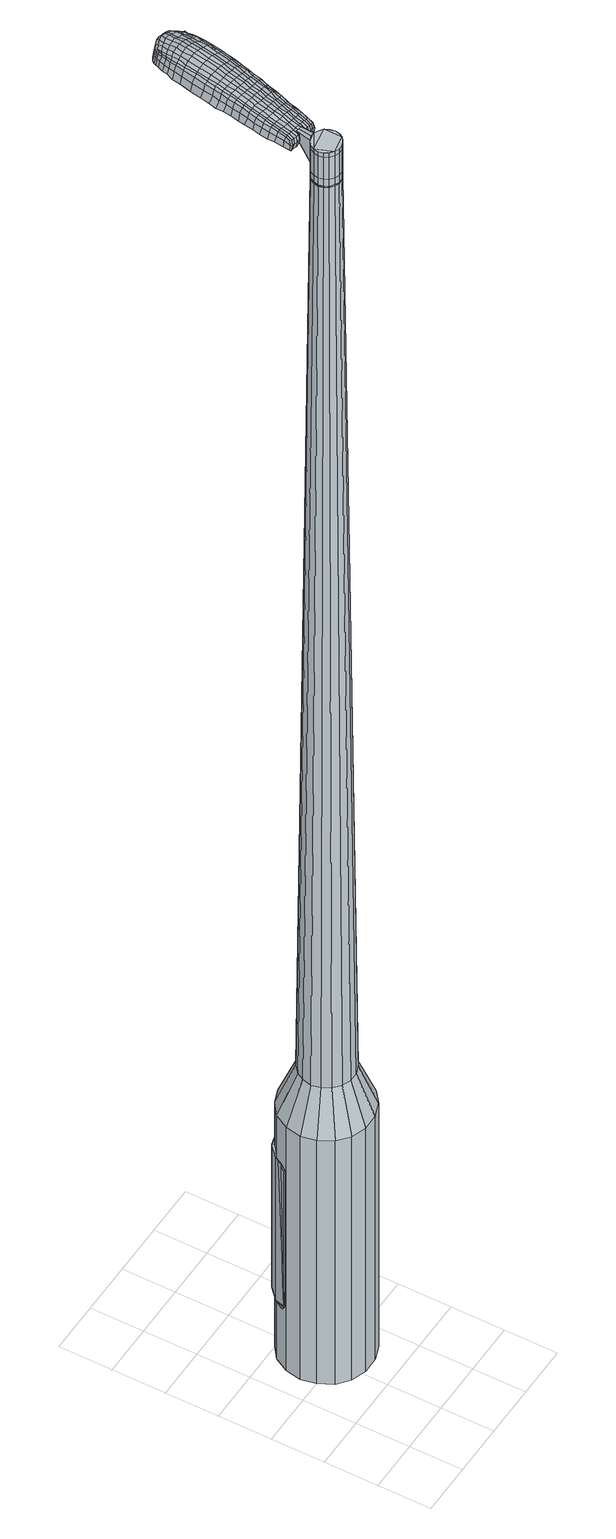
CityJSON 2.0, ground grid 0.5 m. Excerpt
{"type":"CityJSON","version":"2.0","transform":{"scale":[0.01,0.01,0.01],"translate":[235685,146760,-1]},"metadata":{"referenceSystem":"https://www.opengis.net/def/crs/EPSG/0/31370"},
"CityObjects":{
"object1":{"type":"GenericCityObject","attributes":{"cluster":646,"mean_distance_to_centroid":0.338,"new_centroid_x":235685.63,"new_centroid_y":146761.12,"mean_distance_to_camera":7.79,"H1":8.52,"H2":6.51,"Z_final":113.46,"cluster2":-1,"proj_x":235686.6,"proj_y":146761.3,"id_line":88695,"bearing_l":169.84,"distance":0.99,"orientation":"right","G_obj":79.84},"geometry":[{"type":"MultiSurface","lod":"2","boundaries":[[[0,1,2,3]],[[1,4,5,2]],[[4,6,7,5]],[[6,8,9,7]],[[8,10,11,9]],[[10,12,13,11]],[[12,14,15,13]],[[14,16,17,15]],[[16,18,19,17]],[[18,20,21,19]],[[20,22,23,21]],[[22,24,25,23]],[[24,26,27,25]],[[26,28,29,27]],[[28,30,31,29]],[[30,32,33,31]],[[32,34,35,33]],[[34,0,3,35]],[[36,37,38,39]],[[38,40,41,42]],[[41,43,42]],[[42,44,45,46]],[[45,47,46]],[[46,48,49,50]],[[49,51,50]],[[42,46,50,38]],[[50,52,39,38]],[[53,36,39]],[[2,5,7,35]],[[7,9,11,15]],[[11,13,15]],[[15,17,19,23]],[[19,21,23]],[[23,25,27,31]],[[27,29,31]],[[15,23,31,7]],[[31,33,35,7]],[[3,2,35]],[[1,0,54,55]],[[0,34,56,54]],[[34,32,57,56]],[[32,30,58,57]],[[30,28,59,58]],[[28,26,60,59]],[[26,24,61,60]],[[24,22,62,61]],[[22,20,63,62]],[[20,18,64,63]],[[18,16,65,64]],[[16,14,66,65]],[[14,12,67,66]],[[12,10,68,67]],[[10,8,69,68]],[[8,6,70,69]],[[6,4,71,70]],[[4,1,55,71]],[[55,54,72,73]],[[54,56,74,72]],[[56,57,75,74]],[[57,58,76,75]],[[58,59,77,76]],[[59,60,78,77]],[[60,61,79,78]],[[61,62,80,79]],[[62,63,81,80]],[[63,64,82,81]],[[64,65,83,82]],[[65,66,84,83]],[[66,67,85,84]],[[67,68,86,85]],[[68,69,87,86]],[[69,70,88,87]],[[70,71,89,88]],[[71,55,73,89]],[[90,91,92,93]],[[94,95,91,90]],[[96,97,95,94]],[[98,99,97,96]],[[100,101,99,98]],[[102,103,101,100]],[[104,105,103,102]],[[106,107,105,104]],[[81,108,107,106]],[[109,110,108,81]],[[111,112,110,109]],[[84,113,112,111]],[[114,115,113,84]],[[86,116,115,114]],[[117,118,116,86]],[[88,119,118,117]],[[120,121,119,88]],[[93,92,121,120]],[[122,123,124,125]],[[126,122,125,127]],[[128,126,127,129]],[[130,128,129,131]],[[132,130,131,133]],[[134,132,133,135]],[[136,134,135,137]],[[138,136,137,139]],[[140,138,139,141]],[[142,140,141,143]],[[144,142,143,145]],[[146,144,145,147]],[[148,146,147,149]],[[150,148,149,151]],[[152,150,151,153]],[[154,152,153,155]],[[73,72,90,93]],[[72,74,94,90]],[[74,75,96,94]],[[75,76,98,96]],[[76,77,100,98]],[[77,78,102,100]],[[78,79,104,102]],[[79,80,106,104]],[[80,81,106]],[[82,109,81]],[[82,83,111,109]],[[83,84,111]],[[85,114,84]],[[85,86,114]],[[87,117,86]],[[87,88,117]],[[89,120,88]],[[89,73,93,120]],[[156,157,92,91]],[[157,158,121,92]],[[158,119,121]],[[159,118,119]],[[159,116,118]],[[160,115,116]],[[160,113,115]],[[161,112,113]],[[161,162,110,112]],[[162,108,110]],[[163,107,108]],[[163,164,105,107]],[[164,165,103,105]],[[165,166,101,103]],[[166,167,99,101]],[[167,168,97,99]],[[168,169,95,97]],[[169,156,91,95]],[[39,52,154,170]],[[157,156,171,155]],[[53,39,170,123]],[[156,169,124,171]],[[36,53,123,122]],[[169,168,125,124]],[[37,36,122,126]],[[168,167,127,125]],[[38,37,126,128]],[[167,166,129,127]],[[40,38,128,130]],[[166,165,131,129]],[[41,40,130,132]],[[165,164,133,131]],[[43,41,132,134]],[[164,163,135,133]],[[42,43,134,136]],[[163,108,137,135]],[[44,42,136,138]],[[108,162,139,137]],[[45,44,138,140]],[[162,161,141,139]],[[47,45,140,142]],[[161,113,143,141]],[[46,47,142,144]],[[113,160,145,143]],[[48,46,144,146]],[[160,116,147,145]],[[49,48,146,148]],[[116,159,149,147]],[[51,49,148,150]],[[159,119,151,149]],[[50,51,150,152]],[[119,158,153,151]],[[52,50,152,154]],[[158,157,155,153]],[[154,155,172,173]],[[155,171,174,172]],[[171,124,175,174]],[[124,123,176,175]],[[123,170,177,176]],[[170,154,173,177]],[[178,179,180,181]],[[182,178,181,183]],[[178,182,184,185]],[[179,178,185,186]],[[187,188,189,190]],[[191,187,190,192]],[[187,191,193,194]],[[188,187,194,195]],[[196,197,198,199]],[[200,196,199,201]],[[196,200,202,203]],[[197,196,203,204]],[[205,206,207,208]],[[209,205,208,210]],[[205,209,211,212]],[[206,205,212,213]],[[214,215,216,217]],[[218,214,217,219]],[[214,218,220,221]],[[215,214,221,222]],[[223,224,225,226]],[[227,223,226,228]],[[223,227,229,230]],[[224,223,230,231]],[[232,233,234,235]],[[224,232,235,225]],[[232,224,231,236]],[[233,232,236,237]],[[238,239,240,241]],[[233,238,241,234]],[[238,233,237,242]],[[239,238,242,243]],[[244,182,183,245]],[[239,244,245,240]],[[244,239,243,246]],[[182,244,246,184]],[[247,248,249,250]],[[251,247,250,252]],[[247,251,253,254]],[[248,247,254,255]],[[256,257,258,259]],[[248,256,259,249]],[[256,248,255,260]],[[257,256,260,261]],[[262,263,264,265]],[[257,262,265,258]],[[262,257,261,266]],[[263,262,266,267]],[[268,269,270,271]],[[263,268,271,264]],[[268,263,267,272]],[[269,268,272,273]],[[274,179,186,275]],[[269,274,275,270]],[[274,269,273,276]],[[179,274,276,180]],[[277,278,279,280]],[[281,277,280,282]],[[277,281,283,284]],[[278,277,284,285]],[[286,287,288,289]],[[278,286,289,279]],[[286,278,285,290]],[[287,286,290,291]],[[292,293,294,295]],[[287,292,295,288]],[[292,287,291,296]],[[293,292,296,297]],[[298,191,192,299]],[[293,298,299,294]],[[298,293,297,300]],[[191,298,300,193]],[[301,302,303,304]],[[305,301,304,306]],[[301,305,307,308]],[[302,301,308,309]],[[310,311,312,313]],[[302,310,313,303]],[[310,302,309,314]],[[311,310,314,315]],[[316,317,318,319]],[[311,316,319,312]],[[316,311,315,320]],[[317,316,320,321]],[[322,323,324,325]],[[317,322,325,318]],[[322,317,321,326]],[[323,322,326,327]],[[328,188,195,329]],[[323,328,329,324]],[[328,323,327,330]],[[188,328,330,189]],[[331,217,216,332]],[[333,331,332,334]],[[331,333,335,336]],[[217,331,336,219]],[[337,333,334,338]],[[339,337,338,340]],[[337,339,341,342]],[[333,337,342,335]],[[343,339,340,344]],[[345,343,344,346]],[[343,345,347,348]],[[339,343,348,341]],[[349,345,346,350]],[[351,349,350,352]],[[349,351,353,354]],[[345,349,354,347]],[[355,351,352,356]],[[206,355,356,207]],[[355,206,213,357]],[[351,355,357,353]],[[358,359,204,203]],[[360,358,203,202]],[[358,360,361,362]],[[359,358,362,363]],[[364,365,363,362]],[[366,364,362,361]],[[364,366,367,368]],[[365,364,368,369]],[[370,371,369,368]],[[372,370,368,367]],[[370,372,373,374]],[[371,370,374,375]],[[376,377,375,374]],[[378,376,374,373]],[[376,378,211,209]],[[377,376,209,210]],[[379,380,381,382]],[[281,379,382,283]],[[379,281,282,383]],[[380,379,383,384]],[[385,200,201,386]],[[380,385,386,381]],[[385,380,384,387]],[[200,385,387,202]],[[388,389,390,391]],[[227,388,391,229]],[[388,227,228,392]],[[389,388,392,393]],[[394,395,396,397]],[[389,394,397,390]],[[394,389,393,398]],[[395,394,398,399]],[[400,197,204,401]],[[395,400,401,396]],[[400,395,399,402]],[[197,400,402,198]],[[403,404,405,406]],[[185,403,406,186]],[[403,185,184,407]],[[404,403,407,408]],[[409,410,411,412]],[[404,409,412,405]],[[409,404,408,413]],[[410,409,413,414]],[[415,208,207,416]],[[410,415,416,411]],[[415,410,414,417]],[[208,415,417,210]],[[418,419,420,421]],[[190,418,421,192]],[[418,190,189,422]],[[419,418,422,423]],[[424,212,211,425]],[[419,424,425,420]],[[424,419,423,426]],[[212,424,426,213]],[[427,428,429,430]],[[305,427,430,307]],[[427,305,306,431]],[[428,427,431,432]],[[433,218,219,434]],[[428,433,434,429]],[[433,428,432,435]],[[218,433,435,220]],[[436,437,438,439]],[[251,436,439,253]],[[436,251,252,440]],[[437,436,440,441]],[[442,443,444,445]],[[437,442,445,438]],[[442,437,441,446]],[[443,442,446,447]],[[448,215,222,449]],[[443,448,449,444]],[[448,443,447,450]],[[215,448,450,216]],[[451,452,441,440]],[[250,451,440,252]],[[451,250,249,453]],[[452,451,453,454]],[[455,456,447,446]],[[452,455,446,441]],[[455,452,454,457]],[[456,455,457,458]],[[459,332,216,450]],[[456,459,450,447]],[[459,456,458,460]],[[332,459,460,334]],[[461,462,463,464]],[[308,461,464,309]],[[461,308,307,430]],[[462,461,430,429]],[[465,336,335,466]],[[462,465,466,463]],[[465,462,429,434]],[[336,465,434,219]],[[467,468,454,453]],[[259,467,453,249]],[[467,259,258,469]],[[468,467,469,470]],[[471,472,458,457]],[[468,471,457,454]],[[471,468,470,473]],[[472,471,473,474]],[[475,338,334,460]],[[472,475,460,458]],[[475,472,474,476]],[[338,475,476,340]],[[477,478,479,480]],[[314,477,480,315]],[[477,314,309,464]],[[478,477,464,463]],[[481,342,341,482]],[[478,481,482,479]],[[481,478,463,466]],[[342,481,466,335]],[[483,484,470,469]],[[265,483,469,258]],[[483,265,264,485]],[[484,483,485,486]],[[487,488,474,473]],[[484,487,473,470]],[[487,484,486,489]],[[488,487,489,490]],[[491,344,340,476]],[[488,491,476,474]],[[491,488,490,492]],[[344,491,492,346]],[[493,494,495,496]],[[320,493,496,321]],[[493,320,315,480]],[[494,493,480,479]],[[497,348,347,498]],[[494,497,498,495]],[[497,494,479,482]],[[348,497,482,341]],[[499,500,486,485]],[[271,499,485,264]],[[499,271,270,501]],[[500,499,501,502]],[[503,504,490,489]],[[500,503,489,486]],[[503,500,502,505]],[[504,503,505,506]],[[507,350,346,492]],[[504,507,492,490]],[[507,504,506,508]],[[350,507,508,352]],[[509,510,511,512]],[[326,509,512,327]],[[509,326,321,496]],[[510,509,496,495]],[[513,354,353,514]],[[510,513,514,511]],[[513,510,495,498]],[[354,513,498,347]],[[515,516,502,501]],[[275,515,501,270]],[[515,275,186,406]],[[516,515,406,405]],[[517,518,506,505]],[[516,517,505,502]],[[517,516,405,412]],[[518,517,412,411]],[[519,356,352,508]],[[518,519,508,506]],[[519,518,411,416]],[[356,519,416,207]],[[520,521,423,422]],[[330,520,422,189]],[[520,330,327,512]],[[521,520,512,511]],[[522,357,213,426]],[[521,522,426,423]],[[522,521,511,514]],[[357,522,514,353]],[[523,524,384,383]],[[280,523,383,282]],[[523,280,279,525]],[[524,523,525,526]],[[527,360,202,387]],[[524,527,387,384]],[[527,524,526,528]],[[360,527,528,361]],[[529,530,531,532]],[[230,529,532,231]],[[529,230,229,391]],[[530,529,391,390]],[[533,534,535,536]],[[530,533,536,531]],[[533,530,390,397]],[[534,533,397,396]],[[537,359,363,538]],[[534,537,538,535]],[[537,534,396,401]],[[359,537,401,204]],[[539,540,526,525]],[[289,539,525,279]],[[539,289,288,541]],[[540,539,541,542]],[[543,366,361,528]],[[540,543,528,526]],[[543,540,542,544]],[[366,543,544,367]],[[545,546,547,548]],[[236,545,548,237]],[[545,236,231,532]],[[546,545,532,531]],[[549,550,551,552]],[[546,549,552,547]],[[549,546,531,536]],[[550,549,536,535]],[[553,365,369,554]],[[550,553,554,551]],[[553,550,535,538]],[[365,553,538,363]],[[555,556,542,541]],[[295,555,541,288]],[[555,295,294,557]],[[556,555,557,558]],[[559,372,367,544]],[[556,559,544,542]],[[559,556,558,560]],[[372,559,560,373]],[[561,562,563,564]],[[242,561,564,243]],[[561,242,237,548]],[[562,561,548,547]],[[565,566,567,568]],[[562,565,568,563]],[[565,562,547,552]],[[566,565,552,551]],[[569,371,375,570]],[[566,569,570,567]],[[569,566,551,554]],[[371,569,554,369]],[[571,572,558,557]],[[299,571,557,294]],[[571,299,192,421]],[[572,571,421,420]],[[573,378,373,560]],[[572,573,560,558]],[[573,572,420,425]],[[378,573,425,211]],[[574,575,408,407]],[[246,574,407,184]],[[574,246,243,564]],[[575,574,564,563]],[[576,577,414,413]],[[575,576,413,408]],[[576,575,563,568]],[[577,576,568,567]],[[578,377,210,417]],[[577,578,417,414]],[[578,577,567,570]],[[377,578,570,375]],[[579,580,581,582]],[[582,581,583,584]],[[585,583,581,586]],[[586,581,580,587]],[[588,589,590,591]],[[591,590,592,593]],[[594,592,590,595]],[[595,590,589,596]],[[597,598,599,600]],[[600,599,601,602]],[[603,601,599,604]],[[604,599,598,605]],[[606,607,608,609]],[[609,608,610,611]],[[612,610,608,613]],[[613,608,607,614]],[[615,616,617,618]],[[618,617,619,620]],[[621,619,617,622]],[[622,617,616,623]],[[624,625,626,627]],[[627,626,628,629]],[[630,628,626,631]],[[631,626,625,632]],[[633,634,635,636]],[[636,635,625,624]],[[632,625,635,637]],[[637,635,634,638]],[[639,640,641,642]],[[642,641,634,633]],[[638,634,641,643]],[[643,641,640,644]],[[584,583,645,646]],[[646,645,640,639]],[[644,640,645,647]],[[647,645,583,585]],[[648,649,650,651]],[[651,650,652,653]],[[654,652,650,655]],[[655,650,649,656]],[[657,658,659,660]],[[660,659,649,648]],[[656,649,659,661]],[[661,659,658,662]],[[663,664,665,666]],[[666,665,658,657]],[[662,658,665,667]],[[667,665,664,668]],[[669,670,671,672]],[[672,671,664,663]],[[668,664,671,673]],[[673,671,670,674]],[[587,580,675,676]],[[676,675,670,669]],[[674,670,675,677]],[[677,675,580,579]],[[678,679,680,681]],[[681,680,682,683]],[[684,682,680,685]],[[685,680,679,686]],[[687,688,689,690]],[[690,689,679,678]],[[686,679,689,691]],[[691,689,688,692]],[[693,694,695,696]],[[696,695,688,687]],[[692,688,695,697]],[[697,695,694,698]],[[593,592,699,700]],[[700,699,694,693]],[[698,694,699,701]],[[701,699,592,594]],[[702,703,704,705]],[[705,704,706,707]],[[708,706,704,709]],[[709,704,703,710]],[[711,712,713,714]],[[714,713,703,702]],[[710,703,713,715]],[[715,713,712,716]],[[717,718,719,720]],[[720,719,712,711]],[[716,712,719,721]],[[721,719,718,722]],[[723,724,725,726]],[[726,725,718,717]],[[722,718,725,727]],[[727,725,724,728]],[[596,589,729,730]],[[730,729,724,723]],[[728,724,729,731]],[[731,729,589,588]],[[615,618,732,733]],[[733,732,734,735]],[[736,734,732,737]],[[737,732,618,620]],[[735,734,738,739]],[[739,738,740,741]],[[742,740,738,743]],[[743,738,734,736]],[[741,740,744,745]],[[745,744,746,747]],[[748,746,744,749]],[[749,744,740,742]],[[747,746,750,751]],[[751,750,752,753]],[[754,752,750,755]],[[755,750,746,748]],[[753,752,756,757]],[[757,756,607,606]],[[614,607,756,758]],[[758,756,752,754]],[[605,759,760,604]],[[604,760,761,603]],[[762,761,760,763]],[[763,760,759,764]],[[764,765,766,763]],[[763,766,767,762]],[[768,767,766,769]],[[769,766,765,770]],[[770,771,772,769]],[[769,772,773,768]],[[774,773,772,775]],[[775,772,771,776]],[[776,777,778,775]],[[775,778,779,774]],[[612,779,778,610]],[[610,778,777,611]],[[780,781,782,783]],[[783,782,682,684]],[[683,682,782,784]],[[784,782,781,785]],[[602,601,786,787]],[[787,786,781,780]],[[785,781,786,788]],[[788,786,601,603]],[[789,790,791,792]],[[792,791,628,630]],[[629,628,791,793]],[[793,791,790,794]],[[795,796,797,798]],[[798,797,790,789]],[[794,790,797,799]],[[799,797,796,800]],[[605,598,801,802]],[[802,801,796,795]],[[800,796,801,803]],[[803,801,598,597]],[[804,805,806,807]],[[807,806,586,587]],[[585,586,806,808]],[[808,806,805,809]],[[810,811,812,813]],[[813,812,805,804]],[[809,805,812,814]],[[814,812,811,815]],[[606,609,816,817]],[[817,816,811,810]],[[815,811,816,818]],[[818,816,609,611]],[[819,820,821,822]],[[822,821,591,593]],[[588,591,821,823]],[[823,821,820,824]],[[612,613,825,826]],[[826,825,820,819]],[[824,820,825,827]],[[827,825,613,614]],[[828,829,830,831]],[[831,830,706,708]],[[707,706,830,832]],[[832,830,829,833]],[[620,619,834,835]],[[835,834,829,828]],[[833,829,834,836]],[[836,834,619,621]],[[837,838,652,839]],[[839,652,654]],[[653,652,840]],[[652,838,840]],[[841,842,843,844]],[[844,843,838,837]],[[840,838,843,845]],[[845,843,842,846]],[[623,616,847,848]],[[848,847,842,841]],[[846,842,847,849]],[[849,847,616,615]],[[850,851,840]],[[840,851,651,653]],[[648,651,851,852]],[[852,851,850,853]],[[846,854,855,845]],[[845,855,850,840]],[[853,850,855,856]],[[856,855,854,857]],[[615,733,858,849]],[[849,858,854,846]],[[857,854,858,859]],[[859,858,733,735]],[[860,861,862,863]],[[863,862,709,710]],[[708,709,862,831]],[[831,862,861,828]],[[736,737,864,865]],[[865,864,861,860]],[[828,861,864,835]],[[835,864,737,620]],[[853,866,867,852]],[[852,867,660,648]],[[657,660,867,868]],[[868,867,866,869]],[[857,870,871,856]],[[856,871,866,853]],[[869,866,871,872]],[[872,871,870,873]],[[735,739,874,859]],[[859,874,870,857]],[[873,870,874,875]],[[875,874,739,741]],[[876,877,878,879]],[[879,878,715,716]],[[710,715,878,863]],[[863,878,877,860]],[[742,743,880,881]],[[881,880,877,876]],[[860,877,880,865]],[[865,880,743,736]],[[869,882,883,868]],[[868,883,666,657]],[[663,666,883,884]],[[884,883,882,885]],[[873,886,887,872]],[[872,887,882,869]],[[885,882,887,888]],[[888,887,886,889]],[[741,745,890,875]],[[875,890,886,873]],[[889,886,890,891]],[[891,890,745,747]],[[892,893,894,895]],[[895,894,721,722]],[[716,721,894,879]],[[879,894,893,876]],[[748,749,896,897]],[[897,896,893,892]],[[876,893,896,881]],[[881,896,749,742]],[[885,898,899,884]],[[884,899,672,663]],[[669,672,899,900]],[[900,899,898,901]],[[889,902,903,888]],[[888,903,898,885]],[[901,898,903,904]],[[904,903,902,905]],[[747,751,906,891]],[[891,906,902,889]],[[905,902,906,907]],[[907,906,751,753]],[[908,909,910,911]],[[911,910,727,728]],[[722,727,910,895]],[[895,910,909,892]],[[754,755,912,913]],[[913,912,909,908]],[[892,909,912,897]],[[897,912,755,748]],[[901,914,915,900]],[[900,915,676,669]],[[587,676,915,807]],[[807,915,914,804]],[[905,916,917,904]],[[904,917,914,901]],[[804,914,917,813]],[[813,917,916,810]],[[753,757,918,907]],[[907,918,916,905]],[[810,916,918,817]],[[817,918,757,606]],[[824,919,920,823]],[[823,920,731,588]],[[728,731,920,911]],[[911,920,919,908]],[[614,758,921,827]],[[827,921,919,824]],[[908,919,921,913]],[[913,921,758,754]],[[785,922,923,784]],[[784,923,681,683]],[[678,681,923,924]],[[924,923,922,925]],[[603,761,926,788]],[[788,926,922,785]],[[925,922,926,927]],[[927,926,761,762]],[[928,929,930,931]],[[931,930,631,632]],[[630,631,930,792]],[[792,930,929,789]],[[932,933,934,935]],[[935,934,929,928]],[[789,929,934,798]],[[798,934,933,795]],[[764,759,936,937]],[[937,936,933,932]],[[795,933,936,802]],[[802,936,759,605]],[[925,938,939,924]],[[924,939,690,678]],[[687,690,939,940]],[[940,939,938,941]],[[762,767,942,927]],[[927,942,938,925]],[[941,938,942,943]],[[943,942,767,768]],[[944,945,946,947]],[[947,946,637,638]],[[632,637,946,931]],[[931,946,945,928]],[[948,949,950,951]],[[951,950,945,944]],[[928,945,950,935]],[[935,950,949,932]],[[770,765,952,953]],[[953,952,949,948]],[[932,949,952,937]],[[937,952,765,764]],[[941,954,955,940]],[[940,955,696,687]],[[693,696,955,956]],[[956,955,954,957]],[[768,773,958,943]],[[943,958,954,941]],[[957,954,958,959]],[[959,958,773,774]],[[960,961,962,963]],[[963,962,643,644]],[[638,643,962,947]],[[947,962,961,944]],[[964,965,966,967]],[[967,966,961,960]],[[944,961,966,951]],[[951,966,965,948]],[[776,771,968,969]],[[969,968,965,964]],[[948,965,968,953]],[[953,968,771,770]],[[957,970,971,956]],[[956,971,700,693]],[[593,700,971,822]],[[822,971,970,819]],[[774,779,972,959]],[[959,972,970,957]],[[819,970,972,826]],[[826,972,779,612]],[[809,973,974,808]],[[808,974,647,585]],[[644,647,974,963]],[[963,974,973,960]],[[815,975,976,814]],[[814,976,973,809]],[[960,973,976,967]],[[967,976,975,964]],[[611,777,977,818]],[[818,977,975,815]],[[964,975,977,969]],[[969,977,777,776]],[[579,582,181,180]],[[582,584,183,181]],[[594,595,194,193]],[[595,596,195,194]],[[597,600,199,198]],[[600,602,201,199]],[[621,622,221,220]],[[622,623,222,221]],[[624,627,226,225]],[[627,629,228,226]],[[633,636,235,234]],[[636,624,225,235]],[[639,642,241,240]],[[642,633,234,241]],[[584,646,245,183]],[[646,639,240,245]],[[654,655,254,253]],[[655,656,255,254]],[[656,661,260,255]],[[661,662,261,260]],[[662,667,266,261]],[[667,668,267,266]],[[668,673,272,267]],[[673,674,273,272]],[[674,677,276,273]],[[677,579,180,276]],[[684,685,284,283]],[[685,686,285,284]],[[686,691,290,285]],[[691,692,291,290]],[[692,697,296,291]],[[697,698,297,296]],[[698,701,300,297]],[[701,594,193,300]],[[702,705,304,303]],[[705,707,306,304]],[[711,714,313,312]],[[714,702,303,313]],[[717,720,319,318]],[[720,711,312,319]],[[723,726,325,324]],[[726,717,318,325]],[[596,730,329,195]],[[730,723,324,329]],[[780,783,382,381]],[[783,684,283,382]],[[602,787,386,201]],[[787,780,381,386]],[[629,793,392,228]],[[793,794,393,392]],[[794,799,398,393]],[[799,800,399,398]],[[800,803,402,399]],[[803,597,198,402]],[[707,832,431,306]],[[832,833,432,431]],[[833,836,435,432]],[[836,621,220,435]],[[837,839,439,438]],[[839,654,253,439]],[[841,844,445,444]],[[844,837,438,445]],[[623,848,449,222]],[[848,841,444,449]],[[978,979,980,981]],[[982,983,981,980]],[[984,985,986,987]],[[988,989,990,991]],[[979,992,993,980]],[[994,982,980,993]],[[995,984,987,996]],[[997,998,989,988]],[[992,999,1000,993]],[[1000,1001,994,993]],[[1002,995,996,1003]],[[1004,998,997,1005]],[[999,1006,1007,1000]],[[1007,1008,1001,1000]],[[1009,1002,1003,1010]],[[1011,1004,1005,1012]],[[1013,1014,1015,1016]],[[1017,1018,1014,1013]],[[1017,1019,1020,1018]],[[1019,1021,1022,1020]],[[1023,1024,1025,1026]],[[1027,1028,1024,1023]],[[1029,1030,1028,1027]],[[1031,1032,1030,1029]],[[1026,1015,1014,1023]],[[1023,1014,1018,1027]],[[1018,1020,1029,1027]],[[1020,1022,1031,1029]],[[987,986,983,982]],[[996,987,982,994]],[[1001,1003,996,994]],[[1008,1010,1003,1001]],[[988,991,985,984]],[[997,988,984,995]],[[1005,997,995,1002]],[[1012,1005,1002,1009]],[[989,1013,1016,990]],[[998,1017,1013,989]],[[1019,1017,998,1004]],[[1021,1019,1004,1011]],[[1033,1034,1035,1036]],[[1035,1037,1038,1039]],[[1035,1039,1040,1041]],[[1035,1041,1036]],[[1042,1033,1036,1043]],[[1044,1043,1036,1045]],[[1046,1045,1036]],[[1047,1035,1034,1048]],[[1049,1047,1048,1050]],[[1051,1049,1050,1052]],[[1053,1051,1052,1054]],[[1055,1053,1054,1056]],[[1056,1057,1058,1059]],[[1056,1059,1060,1061]],[[1056,1061,1062,1063]],[[1062,1064,1065,1066]],[[1062,1066,1067,1068]],[[1062,1068,1063]],[[1056,1063,1055]],[[1069,1070,1034,1033]],[[1071,1072,1037,1035]],[[1073,1074,1046,1036]],[[1070,1075,1048,1034]],[[1076,1071,1035,1047]],[[1075,1077,1050,1048]],[[1078,1076,1047,1049]],[[1077,1079,1052,1050]],[[1080,1078,1049,1051]],[[1079,1081,1054,1052]],[[1082,1080,1051,1053]],[[1081,1083,1056,1054]],[[1084,1082,1053,1055]],[[1083,1085,1057,1056]],[[1086,1087,1064,1062]],[[1088,1084,1055,1063]],[[1058,1057,1085,1089]],[[1059,1058,1089,1090]],[[1060,1059,1090,1091]],[[1061,1060,1091,1092]],[[1062,1061,1092,1086]],[[1093,1069,1033,1042]],[[1094,1093,1042,1043]],[[1095,1094,1043,1044]],[[1096,1095,1044,1045]],[[1074,1096,1045,1046]],[[1038,1037,1072,1097]],[[1065,1064,1087,1098]],[[1039,1038,1097,1099]],[[1040,1039,1099,1100]],[[1041,1040,1100,1101]],[[1036,1041,1101,1073]],[[1066,1065,1098,1102]],[[1067,1066,1102,1103]],[[1068,1067,1103,1104]],[[1063,1068,1104,1088]]]}]}
},
"vertices":[
[69,156,384],[83,151,384],[83,151,96],[69,156,96],[94,141,384],[94,141,96],[101,129,384],[101,129,96],[104,114,384],[104,114,96],[101,100,384],[101,100,96],[94,87,384],[94,87,96],[83,78,384],[83,78,96],[69,73,384],[69,73,96],[54,73,384],[54,73,96],[40,78,384],[40,78,96],[29,87,384],[29,87,96],[22,100,384],[22,100,96],[19,114,384],[19,114,96],[22,129,384],[22,129,96],[29,142,384],[29,142,96],[41,151,384],[41,151,96],[54,156,384],[54,156,96],[55,126,1524],[51,123,1524],[49,119,1524],[64,128,1524],[48,114,1524],[49,110,1524],[55,103,1524],[51,106,1524],[59,101,1524],[64,101,1524],[72,106,1524],[68,103,1524],[74,110,1524],[75,114,1524],[72,123,1524],[74,119,1524],[68,126,1524],[59,128,1524],[66,139,429],[74,136,429],[57,139,429],[49,136,429],[42,130,429],[38,123,429],[36,114,429],[38,106,429],[42,98,429],[49,92,429],[57,89,429],[66,89,429],[74,92,429],[81,98,429],[85,106,429],[87,114,429],[85,123,429],[81,130,429],[64,128,1483],[68,126,1483],[59,128,1483],[55,126,1483],[51,123,1483],[49,119,1483],[48,114,1483],[49,110,1483],[51,106,1483],[55,103,1483],[59,101,1483],[64,101,1483],[68,103,1483],[72,106,1483],[74,110,1483],[75,114,1483],[74,119,1483],[72,123,1483],[64,127,1483],[64,127,1485],[68,125,1485],[68,125,1483],[59,127,1483],[59,127,1485],[55,125,1483],[55,125,1485],[52,123,1483],[52,123,1485],[50,119,1483],[50,119,1485],[49,114,1483],[49,114,1485],[50,110,1483],[50,110,1485],[52,106,1483],[52,106,1485],[55,103,1485],[59,102,1483],[59,102,1485],[64,102,1483],[64,102,1485],[68,103,1485],[71,106,1483],[71,106,1485],[74,110,1485],[74,114,1483],[74,114,1485],[74,119,1485],[72,122,1483],[72,122,1485],[55,126,1519],[59,128,1519],[59,128,1493],[55,126,1493],[51,123,1519],[51,123,1493],[49,119,1519],[49,119,1493],[48,114,1519],[48,114,1493],[49,110,1519],[49,110,1493],[51,106,1519],[51,106,1493],[55,103,1519],[55,103,1493],[59,101,1519],[59,101,1493],[64,101,1519],[64,101,1493],[68,103,1519],[68,103,1493],[72,106,1519],[72,106,1493],[74,110,1519],[74,110,1493],[75,114,1519],[75,114,1493],[74,119,1519],[74,119,1493],[72,123,1519],[72,123,1493],[68,126,1519],[68,126,1493],[64,128,1485],[68,126,1485],[72,123,1485],[75,114,1485],[72,106,1485],[64,101,1485],[59,101,1485],[51,106,1485],[49,110,1485],[48,114,1485],[49,119,1485],[51,123,1485],[55,126,1485],[59,128,1485],[64,128,1519],[64,128,1493],[70,145,1513],[70,145,1518],[67,146,1513],[64,146,1513],[64,146,1518],[67,146,1518],[100,215,1519],[98,208,1518],[100,209,1509],[101,216,1510],[101,224,1519],[103,225,1510],[100,223,1526],[98,215,1525],[96,208,1525],[62,222,1519],[61,215,1518],[62,214,1525],[63,221,1525],[63,231,1519],[64,230,1526],[62,233,1510],[60,224,1510],[59,217,1509],[92,292,1519],[96,291,1519],[96,292,1513],[92,292,1513],[88,291,1519],[88,292,1513],[88,290,1524],[92,290,1524],[95,289,1524],[79,219,1530],[78,211,1529],[81,211,1529],[82,218,1530],[81,228,1531],[84,227,1531],[77,228,1530],[75,219,1530],[74,212,1529],[65,139,1512],[68,139,1512],[68,140,1517],[65,140,1517],[62,140,1512],[62,141,1517],[62,141,1506],[65,140,1506],[68,139,1506],[109,274,1519],[109,271,1519],[110,271,1512],[110,275,1512],[109,276,1518],[110,277,1512],[108,276,1522],[107,274,1523],[107,270,1524],[108,266,1519],[108,260,1519],[109,261,1512],[110,267,1512],[107,266,1524],[106,260,1525],[107,254,1519],[106,247,1519],[107,247,1511],[109,255,1511],[105,254,1526],[104,246,1526],[104,235,1519],[105,236,1510],[102,235,1526],[82,144,1513],[84,151,1513],[83,150,1518],[81,143,1517],[81,138,1512],[80,139,1516],[82,139,1506],[84,144,1507],[86,152,1507],[86,158,1514],[88,165,1515],[86,165,1520],[85,158,1519],[87,159,1507],[89,166,1507],[90,173,1515],[91,180,1516],[90,179,1522],[88,172,1521],[91,174,1508],[93,181,1508],[93,187,1517],[95,194,1517],[93,194,1524],[91,187,1523],[95,188,1508],[96,195,1509],[96,201,1518],[95,201,1524],[98,202,1509],[74,281,1519],[73,278,1519],[74,277,1524],[75,281,1523],[75,283,1518],[75,282,1522],[74,284,1512],[73,282,1512],[72,279,1512],[71,273,1519],[70,268,1519],[71,267,1525],[73,272,1524],[70,274,1512],[69,269,1512],[69,262,1519],[67,254,1519],[68,253,1526],[70,261,1526],[67,263,1511],[66,255,1511],[65,243,1519],[66,241,1526],[64,244,1510],[53,149,1513],[54,157,1513],[53,158,1507],[52,150,1507],[52,143,1512],[52,144,1506],[53,144,1516],[54,148,1517],[55,156,1518],[54,164,1514],[55,171,1515],[54,173,1507],[53,165,1507],[56,163,1519],[56,170,1520],[56,179,1515],[57,186,1516],[56,188,1508],[55,180,1508],[57,178,1521],[58,185,1522],[58,194,1517],[59,201,1517],[58,202,1509],[57,195,1508],[59,192,1523],[60,200,1524],[60,208,1518],[59,210,1509],[61,207,1524],[66,146,1519],[69,145,1519],[67,153,1520],[70,152,1520],[65,153,1520],[63,146,1519],[69,160,1522],[71,160,1522],[70,168,1523],[73,167,1523],[67,168,1523],[66,161,1521],[71,175,1524],[74,174,1524],[73,182,1525],[75,182,1525],[69,183,1525],[68,175,1524],[74,190,1526],[77,189,1526],[75,197,1527],[78,196,1527],[72,197,1527],[71,190,1526],[76,204,1528],[80,203,1528],[73,205,1528],[91,287,1527],[95,286,1527],[87,287,1526],[86,282,1527],[90,283,1528],[94,282,1528],[89,276,1529],[93,276,1529],[85,276,1528],[84,269,1530],[88,269,1530],[92,268,1530],[87,262,1531],[90,261,1531],[82,262,1530],[81,253,1531],[85,253,1531],[89,252,1531],[83,240,1531],[86,240,1531],[79,241,1531],[76,285,1518],[79,287,1519],[78,288,1513],[75,286,1513],[77,284,1523],[79,286,1523],[83,289,1519],[83,290,1513],[83,288,1524],[108,279,1518],[107,281,1518],[106,280,1523],[107,277,1523],[109,279,1513],[108,282,1513],[105,284,1519],[102,287,1519],[102,286,1524],[104,283,1523],[105,285,1513],[103,288,1513],[99,289,1519],[99,288,1524],[99,290,1513],[96,215,1528],[94,215,1528],[93,208,1528],[95,208,1527],[98,223,1528],[96,224,1529],[92,216,1529],[89,217,1530],[87,209,1529],[90,209,1528],[94,225,1529],[90,225,1530],[85,217,1530],[84,210,1529],[87,226,1531],[65,221,1528],[67,220,1529],[68,229,1529],[66,229,1528],[64,214,1527],[66,213,1528],[71,220,1529],[72,229,1530],[70,213,1528],[53,141,1512],[55,141,1512],[56,142,1517],[54,142,1517],[52,142,1506],[54,142,1506],[58,140,1512],[59,141,1517],[58,141,1506],[79,136,1512],[78,137,1512],[79,137,1506],[80,137,1506],[79,138,1517],[77,138,1517],[75,137,1512],[73,138,1512],[73,138,1506],[76,138,1506],[75,138,1517],[73,139,1517],[70,138,1512],[71,139,1506],[70,139,1517],[80,143,1519],[78,143,1519],[82,150,1520],[80,151,1520],[76,144,1519],[74,144,1519],[78,151,1520],[75,151,1520],[71,145,1519],[73,152,1520],[55,148,1519],[57,147,1519],[58,155,1520],[56,155,1520],[60,147,1519],[61,154,1520],[83,158,1521],[82,158,1521],[85,165,1522],[83,165,1522],[79,158,1521],[77,159,1521],[81,166,1522],[78,166,1523],[74,159,1522],[75,167,1523],[57,163,1521],[59,162,1521],[60,170,1522],[58,170,1522],[62,162,1521],[63,169,1522],[87,172,1523],[85,172,1523],[88,179,1524],[87,180,1524],[82,173,1523],[80,173,1524],[84,180,1525],[81,181,1525],[77,174,1524],[78,181,1525],[59,177,1523],[61,177,1523],[62,184,1524],[60,185,1524],[64,176,1524],[65,184,1525],[90,187,1525],[88,187,1525],[92,194,1526],[90,194,1526],[86,187,1526],[83,188,1526],[87,195,1527],[84,195,1527],[80,188,1526],[81,196,1527],[61,192,1525],[63,192,1525],[64,199,1526],[62,199,1526],[67,191,1526],[68,198,1527],[93,201,1527],[91,201,1527],[89,202,1527],[86,202,1528],[83,203,1528],[63,206,1527],[65,206,1527],[69,205,1528],[76,281,1525],[78,283,1525],[75,278,1526],[77,279,1526],[82,285,1526],[82,281,1527],[107,275,1525],[105,277,1525],[105,274,1526],[106,272,1525],[104,280,1525],[101,283,1526],[101,279,1527],[103,276,1526],[98,285,1526],[97,281,1527],[74,273,1526],[76,274,1527],[72,267,1527],[75,268,1528],[80,275,1528],[79,269,1529],[106,267,1526],[104,268,1527],[104,262,1528],[105,261,1527],[102,271,1527],[100,273,1528],[98,266,1529],[101,264,1528],[96,274,1528],[95,267,1530],[71,261,1528],[74,261,1529],[70,253,1528],[72,253,1529],[78,262,1529],[76,253,1530],[104,254,1528],[103,256,1528],[101,247,1529],[103,246,1528],[100,257,1529],[97,259,1530],[95,250,1530],[99,249,1530],[94,260,1530],[92,251,1531],[68,241,1529],[70,241,1529],[74,241,1530],[101,235,1528],[99,236,1529],[96,237,1530],[93,238,1530],[90,239,1531],[98,210,1509],[96,209,1518],[98,216,1518],[99,217,1509],[99,224,1519],[101,225,1510],[98,224,1525],[96,215,1525],[95,208,1525],[64,214,1525],[63,215,1518],[64,222,1518],[65,221,1525],[65,231,1519],[66,229,1525],[64,232,1510],[62,224,1509],[61,217,1509],[95,290,1513],[95,289,1519],[92,289,1519],[92,290,1513],[88,289,1519],[88,290,1513],[88,288,1524],[92,288,1524],[95,287,1524],[81,211,1528],[78,212,1528],[79,219,1529],[82,218,1529],[81,228,1529],[84,227,1529],[77,228,1529],[76,219,1529],[74,212,1528],[68,142,1516],[68,141,1512],[65,141,1512],[66,142,1516],[62,142,1512],[63,143,1516],[62,143,1506],[65,142,1506],[68,142,1506],[108,271,1512],[107,271,1519],[107,274,1518],[108,274,1512],[107,276,1518],[108,276,1512],[106,275,1522],[105,274,1523],[105,270,1523],[107,261,1512],[106,260,1519],[106,266,1519],[108,267,1512],[105,266,1524],[104,260,1525],[105,248,1511],[104,247,1519],[105,255,1519],[107,255,1511],[104,254,1525],[102,246,1526],[102,236,1519],[103,237,1510],[100,235,1526],[81,151,1518],[82,151,1513],[81,144,1513],[79,144,1517],[79,139,1512],[79,140,1515],[80,140,1506],[82,145,1506],[84,152,1507],[85,166,1520],[86,166,1514],[84,159,1514],[83,158,1519],[86,160,1507],[87,167,1507],[88,180,1522],[89,181,1516],[88,173,1515],[86,173,1521],[89,174,1508],[91,181,1508],[91,194,1523],[93,195,1517],[91,188,1516],[90,187,1522],[93,189,1508],[95,196,1508],[95,202,1517],[93,201,1524],[96,203,1509],[76,277,1523],[75,277,1519],[76,280,1518],[77,280,1523],[76,282,1518],[77,281,1522],[75,283,1512],[74,281,1512],[73,278,1512],[73,266,1525],[72,267,1519],[73,273,1519],[74,272,1524],[72,274,1512],[71,268,1512],[70,253,1526],[69,254,1519],[70,261,1519],[72,260,1525],[69,263,1511],[68,255,1511],[67,242,1519],[68,241,1526],[66,244,1510],[55,158,1507],[56,156,1513],[55,149,1513],[54,150,1506],[54,144,1512],[53,145,1506],[55,144,1515],[56,148,1517],[57,156,1518],[56,173,1507],[57,171,1514],[56,164,1514],[55,165,1507],[57,163,1519],[58,170,1520],[58,188,1508],[59,186,1516],[58,179,1515],[57,180,1508],[59,178,1521],[60,185,1522],[60,202,1508],[61,201,1517],[60,193,1516],[59,195,1508],[61,192,1522],[62,200,1523],[62,208,1517],[61,210,1509],[63,207,1524],[66,147,1518],[69,146,1518],[68,153,1519],[70,153,1519],[65,154,1519],[64,147,1518],[69,161,1520],[71,160,1520],[70,168,1521],[73,168,1521],[67,169,1521],[66,161,1520],[71,175,1523],[74,175,1523],[73,183,1524],[76,182,1524],[70,183,1524],[68,176,1523],[74,190,1525],[77,190,1525],[75,197,1526],[78,197,1526],[72,198,1526],[71,191,1525],[77,205,1527],[80,204,1527],[73,205,1527],[94,285,1526],[91,286,1526],[87,285,1525],[87,282,1526],[90,282,1526],[94,281,1526],[93,275,1528],[89,276,1528],[85,276,1527],[84,269,1528],[88,269,1529],[91,268,1529],[90,261,1530],[87,262,1530],[83,262,1529],[81,253,1530],[85,253,1530],[88,252,1530],[86,240,1530],[83,240,1530],[79,241,1530],[79,286,1513],[79,285,1518],[77,284,1518],[76,285,1512],[78,282,1523],[80,284,1523],[84,287,1519],[83,288,1513],[84,286,1523],[104,279,1523],[105,280,1518],[106,278,1518],[105,277,1523],[107,278,1512],[106,280,1512],[100,284,1523],[101,285,1519],[103,283,1519],[103,281,1523],[104,283,1513],[101,286,1513],[98,287,1519],[98,286,1524],[98,288,1513],[92,209,1527],[94,216,1527],[95,215,1527],[94,208,1526],[97,224,1527],[96,224,1528],[87,210,1528],[88,217,1528],[91,216,1528],[90,209,1527],[93,225,1528],[90,226,1529],[85,218,1529],[84,211,1528],[87,227,1529],[69,229,1528],[67,221,1527],[66,221,1527],[67,229,1527],[65,214,1526],[66,214,1527],[71,220,1528],[73,229,1528],[70,213,1527],[56,144,1516],[55,143,1512],[54,143,1512],[55,144,1516],[54,144,1506],[55,144,1506],[59,143,1512],[59,143,1516],[58,143,1506],[79,140,1506],[78,139,1512],[80,139,1506],[78,140,1516],[74,141,1506],[73,140,1512],[76,139,1512],[77,140,1506],[76,140,1516],[73,141,1516],[71,140,1512],[71,141,1506],[71,141,1516],[78,144,1518],[79,144,1518],[81,151,1519],[80,151,1519],[74,145,1518],[76,145,1518],[78,152,1519],[75,152,1519],[71,146,1518],[73,153,1519],[58,155,1519],[57,148,1518],[56,148,1518],[57,155,1519],[60,148,1518],[61,155,1519],[82,159,1520],[82,158,1520],[84,166,1521],[83,166,1521],[77,159,1520],[79,159,1520],[81,166,1521],[78,167,1521],[74,160,1520],[75,167,1521],[60,170,1521],[59,163,1520],[58,163,1520],[59,170,1521],[62,162,1520],[64,169,1521],[85,173,1522],[86,173,1522],[87,180,1523],[86,180,1523],[80,174,1522],[82,173,1522],[84,181,1523],[81,181,1524],[77,174,1523],[78,182,1524],[62,185,1523],[61,177,1522],[60,178,1522],[61,185,1523],[65,177,1522],[66,184,1523],[88,187,1524],[89,187,1524],[90,194,1525],[89,195,1525],[83,188,1525],[85,188,1524],[87,195,1525],[84,196,1526],[80,189,1525],[81,196,1526],[64,199,1525],[63,192,1524],[62,192,1524],[63,199,1525],[67,191,1524],[68,199,1525],[91,202,1526],[92,201,1526],[85,203,1527],[88,202,1526],[82,203,1527],[65,206,1526],[64,207,1526],[69,206,1526],[79,282,1524],[77,280,1524],[77,277,1525],[78,279,1525],[83,284,1525],[82,280,1525],[104,273,1525],[104,277,1524],[105,275,1524],[105,271,1525],[100,278,1526],[100,282,1525],[102,279,1524],[102,276,1525],[97,284,1525],[97,280,1526],[77,273,1526],[75,272,1526],[74,266,1526],[76,267,1527],[81,275,1526],[80,268,1527],[103,262,1527],[103,268,1526],[104,266,1526],[103,260,1526],[98,265,1528],[99,272,1527],[101,270,1526],[100,264,1527],[96,274,1527],[95,267,1528],[74,261,1527],[73,260,1527],[71,252,1527],[73,253,1528],[78,261,1528],[77,253,1529],[100,248,1528],[102,256,1527],[103,254,1527],[101,247,1527],[95,250,1529],[96,259,1529],[99,257,1528],[98,249,1528],[93,260,1529],[92,251,1530],[71,241,1528],[69,241,1528],[75,241,1529],[98,236,1528],[99,235,1528],[93,238,1529],[95,237,1529],[89,239,1530],[80,139,1508],[74,141,1508],[80,172,1509],[88,171,1509],[85,194,1510],[93,192,1510],[93,232,1512],[102,231,1512],[99,213,1511],[89,215,1511],[96,250,1513],[98,263,1514],[106,262,1514],[105,249,1513],[67,142,1508],[73,174,1509],[76,195,1510],[83,234,1512],[80,216,1511],[87,252,1513],[89,265,1514],[60,143,1508],[65,175,1509],[68,197,1510],[74,236,1512],[71,218,1511],[80,267,1514],[77,253,1513],[54,144,1508],[57,177,1509],[60,198,1510],[65,237,1512],[62,220,1511],[72,268,1514],[68,255,1513],[100,277,1514],[99,282,1514],[106,280,1514],[108,275,1514],[91,278,1514],[92,283,1514],[83,280,1514],[85,284,1514],[75,281,1514],[78,285,1514],[97,287,1515],[95,290,1515],[96,290,1515],[102,286,1515],[93,288,1515],[94,291,1515],[89,288,1515],[93,291,1515],[84,289,1515],[91,291,1515],[27,140,334],[29,143,334],[29,143,165],[22,131,171],[27,140,165],[25,136,165],[23,134,166],[22,132,167],[22,131,169],[25,136,334],[23,134,333],[22,132,332],[22,131,331],[22,131,328],[40,153,165],[40,153,334],[54,157,165],[54,157,334],[69,157,165],[69,157,334],[84,152,165],[84,152,334],[95,143,165],[95,143,334],[97,139,334],[99,136,334],[101,133,333],[102,132,332],[102,130,331],[103,130,328],[97,139,165],[103,130,171],[102,130,169],[102,132,167],[101,133,166],[99,136,165],[29,138,334],[31,142,334],[31,142,165],[29,138,165],[24,129,171],[24,129,328],[42,150,334],[42,150,165],[55,155,334],[55,155,165],[69,154,334],[69,154,165],[82,150,334],[82,150,165],[93,141,334],[93,141,165],[95,138,334],[100,129,328],[100,129,171],[95,138,165],[97,134,334],[98,132,333],[99,130,332],[100,129,331],[27,135,334],[26,133,333],[25,131,332],[24,130,331],[27,135,165],[100,129,169],[26,133,166],[25,131,167],[24,130,169],[99,130,167],[98,132,166],[97,134,165]
]}
